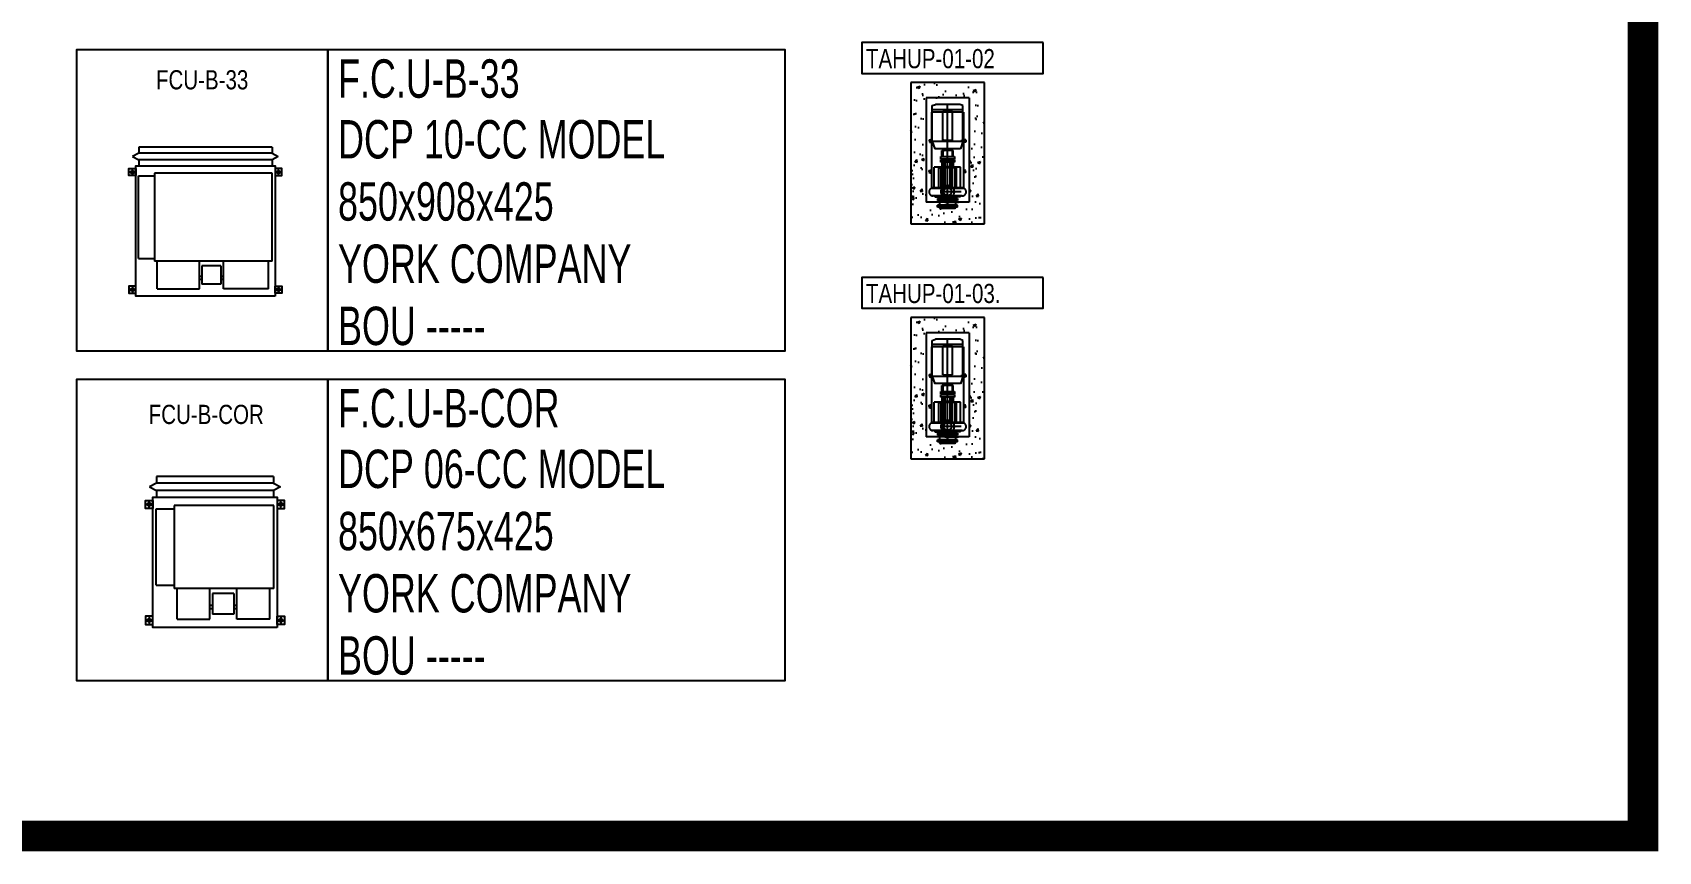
# Model space of a CAD drawing. Header units: millimetres. Extents: x -21221 to 1625077, y -149981 to 356550.
# Drawn here: x 304116 to 314710, y 124224 to 129559 of the extents above; entities that cross this region are included whole.
import ezdxf
from ezdxf.enums import TextEntityAlignment as Align

# ---------------------------------------------------------------- set-up
doc = ezdxf.new("R2010")
doc.units = ezdxf.units.MM
doc.header["$LTSCALE"] = 1000
doc.header["$MEASUREMENT"] = 0
for name, pattern in [('CENTER', [2, 1.25, -0.25, 0.25, -0.25]), ('CENTERX2', [4, 2.5, -0.5, 0.5, -0.5]), ('DASHED', [0.75, 0.5, -0.25])]:
    doc.linetypes.add(name, pattern=pattern)
doc.layers.get('0').update_dxf_attribs({"linetype": 'CONTINUOUS'})
doc.layers.add('12- EQUIPMENT HVAC', color=12, linetype='CONTINUOUS')
doc.layers.add('HVAC-FURNITURE', color=9, linetype='CENTERX2')
doc.styles.add('STENCIL', font='stencil.shx')
doc.styles.add('TEXT-P', font='stencil.shx', dxfattribs={"height": 0.3})

# ---------------------------------------------------------------- blocks, each defined once
blk = doc.blocks.new('TAHUP-01-03.')
at = {"color": 12}
for p, q in [((-140, 361), (-140, -318)), ((140, 361), (-140, 361)), ((-100, 311), (-80, 318)), ((80, 318), (-80, 318)), ((100, 311), (80, 318)), ((140, 361), (140, -318)), ((-103, -229), (-103, 268)), ((-100, 284), (-100, 311)), ((100, 284), (-100, 284)), ((-100, 76), (-100, 284)), ((-32, 273), (-23, 273)), ((-32, 86), (-32, 273)), ((32, 273), (-23, 273)), ((32, 86), (32, 273)), ((100, 284), (100, 311)), ((100, 76), (100, 284)), ((103, 268), (103, -229)), ((-119, 88), (-102, 92)), ((-119, 81), (-119, 88)), ((-119, 81), (-119, 73)), ((-119, 73), (-102, 70)), ((-112, 88), (-112, 76)), ((100, 76), (-100, 76)), ((-100, 76), (-84, 28)), ((84, 29), (-84, 29)), ((-37, 18), (-23, 18)), ((-37, -21), (-37, 18)), ((-24, 86), (-32, 86)), ((-30, -21), (-30, 28)), ((37, 18), (-23, 18)), ((-22, 86), (32, 86)), ((31, -22), (31, 28)), ((37, -21), (37, 18)), ((100, 76), (84, 28)), ((119, 88), (102, 92)), ((119, 73), (102, 70)), ((112, 88), (112, 76)), ((119, 81), (119, 88)), ((119, 81), (119, 73)), ((83, -91), (-87, -91)), ((-58, -225), (-58, -94)), ((-58, -94), (-23, -94)), ((-45, -38), (-45, -22)), ((-45, -22), (-23, -22)), ((-23, -38), (-45, -38)), ((-45, -42), (-23, -42)), ((-45, -58), (-45, -42)), ((-23, -58), (-45, -58)), ((-45, -91), (-45, -225)), ((-37, -58), (-37, -88)), ((-37, -88), (-23, -88)), ((58, -94), (-24, -94)), ((-23, -22), (45, -22)), ((45, -38), (-23, -38)), ((-23, -42), (45, -42)), ((45, -58), (-23, -58)), ((37, -88), (-23, -88)), ((37, -58), (37, -88)), ((45, -22), (45, -38)), ((45, -42), (45, -58)), ((45, -91), (45, -225)), ((58, -225), (58, -94)), ((-120, -111), (-104, -107)), ((-120, -119), (-120, -111)), ((-120, -119), (-120, -126)), ((-120, -126), (-104, -130)), ((-114, -125), (-114, -113)), ((117, -111), (101, -107)), ((117, -126), (101, -130)), ((110, -125), (110, -113)), ((117, -119), (117, -111)), ((117, -119), (117, -126)), ((103, -229), (-104, -229)), ((-83, -276), (-83, -284)), ((-83, -284), (-23, -284)), ((65, -294), (-65, -294)), ((-65, -294), (-65, -300)), ((65, -300), (-65, -300)), ((-65, -300), (-65, -307)), ((65, -307), (-65, -307)), ((-48, -284), (-53, -294)), ((48, -284), (-48, -284)), ((83, -284), (-23, -284)), ((48, -284), (53, -294)), ((65, -294), (65, -300)), ((65, -300), (65, -307)), ((83, -276), (83, -284)), ((140, -318), (-140, -318)), ((65, -338), (-65, -338)), ((-65, -344), (-65, -338)), ((65, -344), (-65, -344)), ((-65, -351), (-65, -344)), ((65, -351), (-65, -351)), ((-48, -361), (-53, -351)), ((48, -361), (-48, -361)), ((-19, -318, 21620), (71, -318, 21620)), ((-19, -318, 21620), (71, -318, 21620)), ((48, -361), (53, -351)), ((65, -344), (65, -338)), ((65, -351), (65, -344))]:
    blk.add_line(p, q, dxfattribs=at)
at = {"color": 12, "linetype": 'CENTER'}
for p, q in [((0, -345), (0, 318)), ((0, -345), (0, 318)), ((126, 81), (86, 81)), ((-29, -295), (-29, -208)), ((95, -277), (-103, -277)), ((96, -225), (-96, -225)), ((88, -250), (-42, -250)), ((0, -284), (0, -361))]:
    blk.add_line(p, q, dxfattribs=at)
at = {"color": 12, "linetype": 'DASHED'}
for p, q in [((103, 268), (-103, 268)), ((-30, -225), (-30, -58)), ((-16, -225), (-16, -58)), ((16, -225), (16, -58)), ((30, -225), (30, -58))]:
    blk.add_line(p, q, dxfattribs=at)
at = {"color": 12, "linetype": 'Continuous'}
for p, q in [((-87, -225), (-87, -91)), ((83, -223), (83, -91))]:
    blk.add_line(p, q, dxfattribs=at)
at = {"color": 12}
for centre, radius in [((-112, 81), 3.67), ((112, 81), 3.67), ((-114, -119), 3.67), ((0, -250), 42.2), ((110, -119), 3.67), ((0, -250), 25.1)]:
    blk.add_circle(centre, radius, dxfattribs=at)
for centre, radius, start, end in [((-95, -251), 26, 92.1357, 271.6189), ((-23, -322), 30.5, 149.2103, 210.7897), ((23, -322), 30.5, 329.2103, 30.7897), ((95, -251), 26, 268.3811, 87.8643)]:
    blk.add_arc(centre, radius, start, end, dxfattribs=at)
blk = doc.blocks.new('TAHUP-01-02')
at = {"color": 12}
for p, q in [((-140, 403), (-140, -277)), ((140, 403), (-140, 403)), ((-100, 353), (-80, 360)), ((-100, 325), (-100, 353)), ((100, 325), (-100, 325)), ((-100, 118), (-100, 325)), ((80, 360), (-80, 360)), ((100, 353), (80, 360)), ((100, 325), (100, 353)), ((100, 118), (100, 325)), ((140, 403), (140, -277)), ((-103, -188), (-103, 310)), ((-32, 315), (-23, 315)), ((-32, 128), (-32, 315)), ((32, 315), (-23, 315)), ((32, 128), (32, 315)), ((103, 310), (103, -188)), ((-119, 130), (-102, 134)), ((-119, 123), (-119, 130)), ((-119, 123), (-119, 115)), ((-119, 115), (-102, 111)), ((-112, 129), (-112, 117)), ((100, 118), (-100, 118)), ((-100, 118), (-84, 70)), ((-24, 128), (-32, 128)), ((-22, 128), (32, 128)), ((100, 118), (84, 70)), ((119, 130), (102, 134)), ((119, 115), (102, 111)), ((112, 129), (112, 117)), ((119, 123), (119, 130)), ((119, 123), (119, 115)), ((84, 70), (-84, 70)), ((-45, 3), (-45, 20)), ((-45, 20), (-23, 20)), ((-23, 3), (-45, 3)), ((-45, 0), (-23, 0)), ((-45, -17), (-45, 0)), ((-37, 60), (-23, 60)), ((-37, 20), (-37, 60)), ((-30, 20), (-30, 70)), ((37, 60), (-23, 60)), ((-23, 20), (45, 20)), ((45, 3), (-23, 3)), ((-23, 0), (45, 0)), ((31, 20), (31, 70)), ((37, 20), (37, 60)), ((45, 20), (45, 3)), ((-120, -70), (-104, -66)), ((-120, -77), (-120, -70)), ((-120, -77), (-120, -84)), ((-120, -84), (-104, -88)), ((-114, -84), (-114, -72)), ((83, -49), (-87, -49)), ((-58, -184), (-58, -53)), ((-58, -53), (-23, -53)), ((-23, -17), (-45, -17)), ((-45, -49), (-45, -184)), ((-37, -17), (-37, -47)), ((-37, -47), (-23, -47)), ((58, -53), (-24, -53)), ((45, -17), (-23, -17)), ((37, -47), (-23, -47)), ((37, -17), (37, -47)), ((45, 0), (45, -17)), ((45, -49), (45, -184)), ((58, -184), (58, -53)), ((117, -70), (101, -66)), ((117, -84), (101, -88)), ((110, -84), (110, -72)), ((117, -77), (117, -70)), ((117, -77), (117, -84)), ((103, -188), (-104, -188)), ((140, -277), (-140, -277)), ((-83, -235), (-83, -242)), ((-83, -242), (-23, -242)), ((65, -252), (-65, -252)), ((-65, -252), (-65, -259)), ((65, -259), (-65, -259)), ((-65, -259), (-65, -265)), ((65, -265), (-65, -265)), ((65, -296), (-65, -296)), ((-65, -303), (-65, -296)), ((65, -303), (-65, -303)), ((-65, -309), (-65, -303)), ((65, -309), (-65, -309)), ((-48, -242), (-53, -252)), ((-48, -319), (-53, -309)), ((48, -242), (-48, -242)), ((83, -242), (-23, -242)), ((-19, -276, 21620), (71, -276, 21620)), ((-19, -276, 21620), (71, -276, 21620)), ((48, -242), (53, -252)), ((48, -319), (53, -309)), ((65, -252), (65, -259)), ((65, -259), (65, -265)), ((65, -303), (65, -296)), ((65, -309), (65, -303)), ((83, -235), (83, -242)), ((48, -319), (-48, -319))]:
    blk.add_line(p, q, dxfattribs=at)
at = {"color": 12, "linetype": 'CENTER'}
for p, q in [((0, -304), (0, 360)), ((0, -304), (0, 360)), ((126, 123), (86, 123)), ((96, -184), (-96, -184)), ((88, -209), (-42, -209)), ((-29, -254), (-29, -167)), ((95, -236), (-103, -236)), ((0, -242), (0, -319))]:
    blk.add_line(p, q, dxfattribs=at)
at = {"color": 12, "linetype": 'DASHED'}
for p, q in [((103, 310), (-103, 310)), ((-30, -184), (-30, -17)), ((-16, -184), (-16, -17)), ((16, -184), (16, -17)), ((30, -184), (30, -17))]:
    blk.add_line(p, q, dxfattribs=at)
at = {"color": 12, "linetype": 'Continuous'}
for p, q in [((-87, -184), (-87, -49)), ((83, -181), (83, -49))]:
    blk.add_line(p, q, dxfattribs=at)
at = {"color": 12}
for centre, radius in [((-112, 123), 3.67), ((112, 123), 3.67), ((-114, -77), 3.67), ((110, -77), 3.67), ((0, -209), 42.2), ((0, -209), 25.1)]:
    blk.add_circle(centre, radius, dxfattribs=at)
for centre, radius, start, end in [((-95, -210), 26, 92.1357, 271.6189), ((95, -210), 26, 268.3811, 87.8643), ((-23, -281), 30.5, 149.2103, 210.7897), ((23, -281), 30.5, 329.2103, 30.7897)]:
    blk.add_arc(centre, radius, start, end, dxfattribs=at)
blk = doc.blocks.new('FCU-B-33')
for p, q in [((-484, 42), (-524, 21)), ((-524, 21), (-484, 0)), ((384, 81), (-484, 81)), ((-484, 81), (-484, 42)), ((384, 42), (-484, 42)), ((384, 0), (-484, 0)), ((384, 81), (384, 42)), ((384, 42), (424, 21)), ((424, 21), (384, 0)), ((-507, -81), (-545, -81)), ((-526, -100), (-526, -62)), ((-484, 0), (-484, -39)), ((385, -87), (-382, -87)), ((-382, -87), (-382, -662)), ((384, 0), (384, -39)), ((385, -662), (385, -87)), ((407, -81), (445, -81)), ((426, -100), (426, -62)), ((-485, -643), (-485, -106)), ((-485, -106), (-382, -106)), ((-485, -643), (-382, -643)), ((385, -662), (-382, -662)), ((-364, -841), (-364, -662)), ((-88, -841), (-88, -662)), ((-73, -691), (-73, -812)), ((51, -691), (-73, -691)), ((51, -691), (51, -812)), ((68, -841), (68, -662)), ((362, -841), (362, -662)), ((-507, -847), (-545, -847)), ((-526, -828), (-526, -866)), ((-364, -841), (-88, -841)), ((-73, -761), (-88, -761)), ((-73, -780), (-88, -780)), ((51, -812), (-73, -812)), ((68, -761), (51, -761)), ((68, -780), (51, -780)), ((362, -841), (68, -841)), ((407, -847), (445, -847)), ((426, -828), (426, -866))]:
    blk.add_line(p, q)
for points in [[(-504, -58), (-504, -104), (-548, -104), (-548, -58)], [(404, -889), (-504, -889), (-504, -39), (404, -39)], [(404, -58), (404, -104), (448, -104), (448, -58)], [(-504, -870), (-504, -824), (-548, -824), (-548, -870)], [(404, -870), (404, -824), (448, -824), (448, -870)]]:
    blk.add_lwpolyline(points, close=True)
for centre, radius in [((-526, -81), 10.2), ((-526, -81), 7.65), ((426, -81), 10.2), ((426, -81), 7.65), ((-526, -847), 10.2), ((-526, -847), 7.65), ((426, -847), 10.2), ((426, -847), 7.65)]:
    blk.add_circle(centre, radius)
blk = doc.blocks.new('FCU-B-COR')
for p, q in [((-382, 47), (-426, 24)), ((-426, 24), (-382, 0)), ((382, 91), (-382, 91)), ((-382, 91), (-382, 47)), ((382, 47), (-382, 47)), ((382, 0), (-382, 0)), ((382, 91), (382, 47)), ((382, 47), (426, 24)), ((426, 24), (382, 0)), ((-408, -91), (-450, -91)), ((-429, -112), (-429, -70)), ((-382, 0), (-382, -44)), ((383, -98), (-267, -98)), ((-267, -98), (-267, -639)), ((382, 0), (382, -44)), ((383, -639), (383, -98)), ((408, -91), (450, -91)), ((429, -112), (429, -70)), ((-383, -618), (-383, -119)), ((-383, -119), (-267, -119)), ((-383, -618), (-267, -618)), ((383, -639), (-267, -639)), ((-246, -839), (-246, -639)), ((-33, -839), (-33, -639)), ((-16, -671), (-16, -807)), ((123, -671), (-16, -671)), ((123, -671), (123, -807)), ((142, -839), (142, -639)), ((357, -839), (357, -639)), ((-408, -847), (-450, -847)), ((-429, -826), (-429, -868)), ((-246, -839), (-33, -839)), ((-16, -750), (-33, -750)), ((-16, -771), (-33, -771)), ((123, -807), (-16, -807)), ((142, -750), (123, -750)), ((142, -771), (123, -771)), ((357, -839), (142, -839)), ((408, -847), (450, -847)), ((429, -826), (429, -868))]:
    blk.add_line(p, q)
for points in [[(-404, -65), (-404, -117), (-453, -117), (-453, -65)], [(404, -894), (-404, -894), (-404, -44), (404, -44)], [(404, -65), (404, -117), (453, -117), (453, -65)], [(-404, -873), (-404, -820), (-453, -820), (-453, -873)], [(404, -873), (404, -820), (453, -820), (453, -873)]]:
    blk.add_lwpolyline(points, close=True)
for centre, radius in [((-429, -91), 11.5), ((-429, -91), 8.59), ((429, -91), 11.5), ((429, -91), 8.59), ((-429, -847), 11.5), ((-429, -847), 8.59), ((429, -847), 11.5), ((429, -847), 8.59)]:
    blk.add_circle(centre, radius)

msp = doc.modelspace()

# ---------------------------------------------------------------- hatches: boundary and pattern name
at = {"layer": 'HVAC-FURNITURE'}
h = msp.add_hatch(dxfattribs=at)
h.set_pattern_fill('AR-CONC', color=256, style=0)
h.set_pattern_definition([(50, (285348.96, 103229.43), (182.1847, -15.9391), [19.05, -209.55]), (355, (285348.96, 103229.43), (-35.2428, 191.0566), [15.24, -167.64]), (100.451, (285364.14, 103228.1), (146.9425, 175.1167), [16.19, -178.09]), (46.1842, (285348.96, 103280.23), (271.079, -42.0423), [28.575, -314.325]), (96.6356, (285371.55, 103276.72), (237.4042, 247.4256), [24.285, -267.135]), (351.184, (285348.96, 103280.23), (237.4046, 247.4251), [22.86, -251.46]), (21, (285374.36, 103267.53), (151.6149, -102.2655), [19.05, -209.55]), (326, (285374.36, 103267.53), (61.802, 184.188), [15.24, -167.64]), (71.4514, (285387, 103259), (213.4165, 81.9229), [16.19, -178.09]), (37.5, (285348.96, 103229.426), (3.0886, 84.55504), [0, -165.608, 0, -170.18, 0, -168.275]), (7.5, (285348.96, 103229.43), (66.81966, 100.18057), [0, -97.028, 0, -161.798, 0, -64.135]), (327.5, (285292.32, 103229.426), (135.5906, -5.72874), [0, -63.5, 0, -198.12, 0, -262.89]), (317.5, (285266.92, 103229.43), (148.1292, 25.4265), [0, -82.55, 0, -131.572, 0, -186.69])])
h.paths.add_polyline_path([(310218.2, 129133.6), (309938, 129133.6), (309938, 128411.9), (310218.2, 128411.9)], flags=16)
h.paths.add_polyline_path([(310318.2, 129233.6), (309838, 129233.6), (309838, 128311.9), (310318.2, 128311.9)])
h = msp.add_hatch(dxfattribs=at)
h.set_pattern_fill('AR-CONC', color=256, style=0)
h.set_pattern_definition([(50, (285348.96, 101699.43), (182.1847, -15.9391), [19.05, -209.55]), (355, (285348.96, 101699.43), (-35.2428, 191.0566), [15.24, -167.64]), (100.451, (285364.14, 101698.1), (146.9425, 175.1167), [16.19, -178.09]), (46.1842, (285348.96, 101750.23), (271.079, -42.0423), [28.575, -314.325]), (96.6356, (285371.55, 101746.72), (237.4042, 247.4256), [24.285, -267.135]), (351.184, (285348.96, 101750.23), (237.4046, 247.4251), [22.86, -251.46]), (21, (285374.36, 101737.53), (151.6149, -102.2655), [19.05, -209.55]), (326, (285374.36, 101737.53), (61.802, 184.188), [15.24, -167.64]), (71.4514, (285387, 101729), (213.4165, 81.9229), [16.19, -178.09]), (37.5, (285348.96, 101699.426), (3.0886, 84.55504), [0, -165.608, 0, -170.18, 0, -168.275]), (7.5, (285348.96, 101699.43), (66.81966, 100.18057), [0, -97.028, 0, -161.798, 0, -64.135]), (327.5, (285292.32, 101699.426), (135.5906, -5.72874), [0, -63.5, 0, -198.12, 0, -262.89]), (317.5, (285266.92, 101699.43), (148.1292, 25.4265), [0, -82.55, 0, -131.572, 0, -186.69])])
h.paths.add_polyline_path([(310218.2, 127603.6), (309938, 127603.6), (309938, 126881.9), (310218.2, 126881.9)], flags=16)
h.paths.add_polyline_path([(310318.2, 127703.6), (309838, 127703.6), (309838, 126781.9), (310318.2, 126781.9)])

# ---------------------------------------------------------------- linework, layer by layer
at = {"layer": '12- EQUIPMENT HVAC', "color": 212, "const_width": 200}
msp.add_lwpolyline([(314609.5, 173022.5), (293564.5, 173022.5), (293564.5, 208160), (234848.5, 208160), (234848.5, 124323.5), (314609.5, 124323.5), (314609.5, 173022.5)], dxfattribs=at)
at = {"layer": '12- EQUIPMENT HVAC', "color": 33}
for points in [[(310699.6, 129494), (309518.6, 129494), (309518.6, 129292.5), (310699.6, 129292.5)], [(306039, 129446), (304403.2, 129446), (304403.2, 127484.4), (306039, 127484.4)], [(306039, 127484.4), (309018.6, 127484.4), (309018.6, 129446), (306039, 129446)], [(310699.6, 127964), (309518.6, 127964), (309518.6, 127762.5), (310699.6, 127762.5)], [(306039, 127298.6), (304403.2, 127298.6), (304403.2, 125337), (306039, 125337)], [(306039, 125337), (309018.6, 125337), (309018.6, 127298.6), (306039, 127298.6)]]:
    msp.add_lwpolyline(points, close=True, dxfattribs=at)
at = {"layer": 'HVAC-FURNITURE'}
for points in [[(310318.2, 129233.6), (309838, 129233.6), (309838, 128311.9), (310318.2, 128311.9)], [(310318.2, 127703.6), (309838, 127703.6), (309838, 126781.9), (310318.2, 126781.9)]]:
    msp.add_lwpolyline(points, close=True, dxfattribs=at)

# ---------------------------------------------------------------- block references
at = {"layer": '12- EQUIPMENT HVAC', "color": 3}
for name, p in [('FCU-B-33', (305292.4, 128730.8)), ('FCU-B-COR', (305304.9, 126576))]:
    msp.add_blockref(name, p, dxfattribs=at)
at = {"layer": 'HVAC-FURNITURE'}
for name, p in [('TAHUP-01-02', (310078.1, 128730.9)), ('TAHUP-01-03.', (310078.1, 127242.6))]:
    msp.add_blockref(name, p, dxfattribs=at)

# ---------------------------------------------------------------- texts
at = {"layer": '12- EQUIPMENT HVAC', "color": 4, "style": 'STENCIL', "width": 0.8}
for s, p in [('TAHUP-01-02', (309546, 129326.7)), ('FCU-B-33', (304920.2, 129189, 0)), ('TAHUP-01-03.', (309546, 127796.7)), ('FCU-B-COR', (304872.9, 127008.7, 0))]:
    msp.add_text(s, height=125, dxfattribs=at).set_placement(p)
at = {"layer": '12- EQUIPMENT HVAC', "color": 4, "style": 'TEXT-P', "width": 0.7}
for s, p in [('F.C.U-B-33', (306106.5, 129059.5)), ('DCP 10-CC MODEL', (306106.5, 128663.9)), ('850x908x425', (306106.5, 128258.6)), ('YORK COMPANY', (306106.5, 127853.3)), ('BOU -----', (306106.5, 127448.1)), ('F.C.U-B-COR', (306106.5, 126912.1)), ('DCP 06-CC MODEL', (306106.5, 126516.5)), ('850x675x425', (306106.5, 126111.2)), ('YORK COMPANY', (306106.5, 125706)), ('BOU -----', (306106.5, 125300.7))]:
    msp.add_text(s, height=250, dxfattribs=at).set_placement(p, align=Align.BOTTOM_LEFT)

doc.saveas('drawing.dxf')
